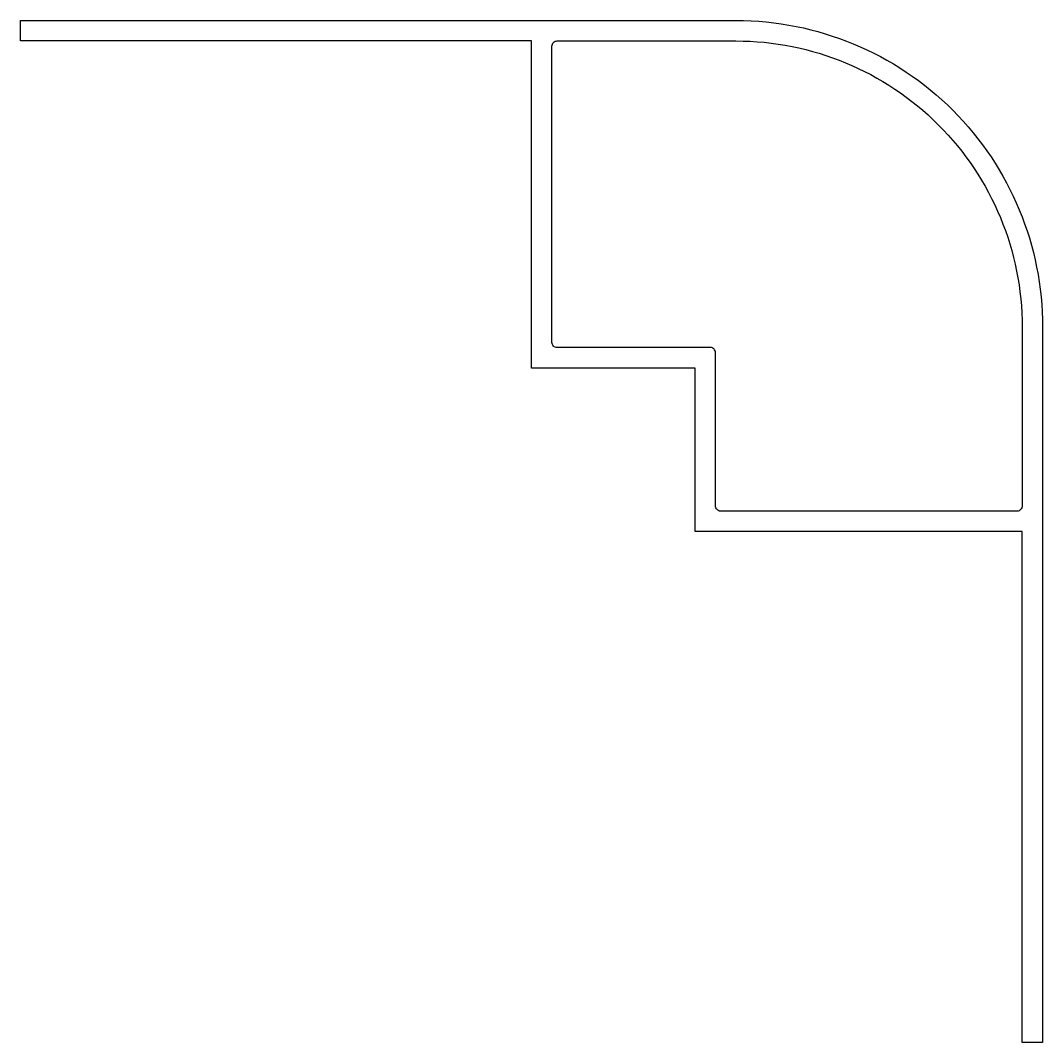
# Model space of a CAD drawing. Extents: x 1393 to 1493, y -82 to 18.
import ezdxf

# ---------------------------------------------------------------- set-up
doc = ezdxf.new("R2010")
doc.units = 0
doc.header["$LTSCALE"] = 15
doc.layers.get('0').update_dxf_attribs({"linetype": 'CONTINUOUS'})

msp = doc.modelspace()

# ---------------------------------------------------------------- linework, layer by layer
at = {"color": 0}
for points in [[(1393.14, 16.12), (1393.14, 18.12), (1463.14, 18.12, -0.414214), (1493.14, -11.88), (1493.14, -81.88), (1491.14, -81.88), (1491.14, -31.88), (1459.14, -31.88), (1459.14, -15.88), (1443.14, -15.88), (1443.14, 16.12)], [(1445.64, 16.12), (1463.14, 16.12, -0.414214), (1491.14, -11.88), (1491.14, -29.38, -0.414214), (1490.64, -29.88), (1461.64, -29.88, -0.414214), (1461.14, -29.38), (1461.14, -14.38, 0.414214), (1460.64, -13.88), (1445.64, -13.88, -0.414214), (1445.14, -13.38), (1445.14, 15.62, -0.414214)]]:
    msp.add_lwpolyline(points, format="xyb", close=True, dxfattribs=at)

doc.saveas('drawing.dxf')
